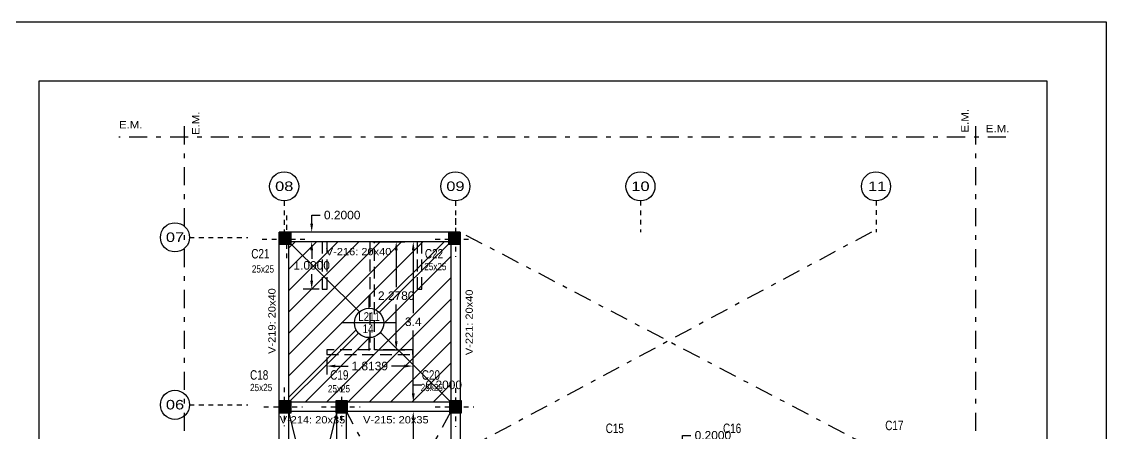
# Model space of a CAD drawing. Header units: inches. Extents: x 59 to 371, y 58 to 151.
# Drawn here: x 102.62 to 125.48, y 129.77 to 138.44 of the extents above; entities that cross this region are included whole.
import ezdxf
from ezdxf.enums import TextEntityAlignment as Align

# ---------------------------------------------------------------- set-up
doc = ezdxf.new("R2010")
doc.units = ezdxf.units.IN
doc.header["$MEASUREMENT"] = 0
for name, pattern in [('DASHDOT', [25.4, 12.7, -6.35, 0, -6.35]), ('DASHDOT2', [0.5, 0.25, -0.125, 0, -0.125]), ('HIDDENX2', [0.75, 0.5, -0.25])]:
    doc.linetypes.add(name, pattern=pattern)
for name, color, linetype in [('COLUMNA RECT', 3, 'Continuous'), ('COLUMNA REF', 3, 'Continuous'), ('COLUMNAS EJES', 1, 'Continuous'), ('Cotas', 7, 'Continuous'), ('Ejes', 8, 'Continuous'), ('Pórticos', 3, 'Continuous'), ('Recuadro', 1, 'Continuous'), ('Textos', 2, 'Continuous'), ('VIG_DIMEN', 3, 'Continuous'), ('VIGAS', 5, 'Continuous')]:
    doc.layers.add(name, color=color, linetype=linetype)
doc.styles.get("Standard").update_dxf_attribs({"font": 'arial.ttf'})
doc.dimstyles.get("Standard").update_dxf_attribs({"dimtxt": 0.18, "dimasz": 0.18, "dimexe": 0.18, "dimexo": 0.0625, "dimgap": 0.09, "dimtad": 0, "dimtih": 1, "dimtoh": 1, "dimdec": 4, "dimzin": 0, "dimdsep": 46, "dimtxsty": 'Standard', "dimcen": 0.09, "dimadec": 0, "dimazin": 0, "dimtfac": 1, "dimtdec": 4, "dimtofl": 0, "dimtmove": 0, "dimatfit": 3, "dimfxl": 0, "dimtolj": 1, "dimtzin": 0, "dimarcsym": 0})

# ---------------------------------------------------------------- blocks, each defined once
blk = doc.blocks.new('*D102')
at = {"layer": 'Cotas', "color": 0, "lineweight": -2}
for p, q in [((110.87, 130.607), (110.87, 130.787)), ((110.87, 130.787), (111.05, 130.787)), ((110.807, 130.427), (110.69, 130.427)), ((110.807, 130.227), (110.69, 130.227)), ((110.87, 130.047), (110.87, 129.867))]:
    blk.add_line(p, q, dxfattribs=at)
at = {"layer": 'Cotas', "color": 0}
for points in [[(110.84, 130.607), (110.9, 130.607), (110.87, 130.427)], [(110.84, 130.047), (110.9, 130.047), (110.87, 130.227)]]:
    blk.add_solid(points, dxfattribs=at)
at = {"layer": 'DEFPOINTS', "color": 0}
for p in [(110.87, 130.427), (110.87, 130.427), (110.87, 130.227)]:
    blk.add_point(p, dxfattribs=at)
at = {"layer": 'Cotas', "color": 0, "insert": (111.513, 130.787), "char_height": 0.18, "attachment_point": 5}
blk.add_mtext('\\A1;0.2000', dxfattribs=at)
blk = doc.blocks.new('*D103')
at = {"layer": 'Cotas', "color": 0, "lineweight": -2}
for p, q in [((110.807, 133.805), (110.69, 133.805)), ((110.87, 133.625), (110.87, 132.298)), ((110.87, 130.607), (110.87, 131.934)), ((110.807, 130.427), (110.69, 130.427))]:
    blk.add_line(p, q, dxfattribs=at)
at = {"layer": 'Cotas', "color": 0}
for points in [[(110.84, 133.625), (110.9, 133.625), (110.87, 133.805)], [(110.84, 130.607), (110.9, 130.607), (110.87, 130.427)]]:
    blk.add_solid(points, dxfattribs=at)
at = {"layer": 'DEFPOINTS', "color": 0}
for p in [(110.87, 133.805), (110.87, 133.805), (110.87, 130.427)]:
    blk.add_point(p, dxfattribs=at)
at = {"layer": 'Cotas', "color": 0, "insert": (110.87, 132.116), "char_height": 0.18, "attachment_point": 5}
blk.add_mtext('\\A1;3.4', dxfattribs=at)
blk = doc.blocks.new('*D104')
at = {"layer": 'Cotas', "color": 0, "lineweight": -2}
for p, q in [((108.729, 134.185), (108.729, 134.365)), ((108.729, 134.365), (108.909, 134.365)), ((108.666, 134.005), (108.549, 134.005)), ((108.666, 133.805), (108.549, 133.805)), ((108.729, 133.625), (108.729, 133.445))]:
    blk.add_line(p, q, dxfattribs=at)
at = {"layer": 'Cotas', "color": 0}
for points in [[(108.699, 134.185), (108.759, 134.185), (108.729, 134.005)], [(108.699, 133.625), (108.759, 133.625), (108.729, 133.805)]]:
    blk.add_solid(points, dxfattribs=at)
at = {"layer": 'DEFPOINTS', "color": 0}
for p in [(108.729, 134.005), (108.729, 134.005), (108.729, 133.805)]:
    blk.add_point(p, dxfattribs=at)
at = {"layer": 'Cotas', "color": 0, "insert": (109.372, 134.365), "char_height": 0.18, "attachment_point": 5}
blk.add_mtext('\\A1;0.2000', dxfattribs=at)
blk = doc.blocks.new('*D111')
at = {"layer": 'Cotas', "color": 0, "lineweight": -2}
for p, q in [((116.543, 129.544), (116.543, 129.724)), ((116.543, 129.724), (116.723, 129.724)), ((116.48, 129.364), (116.363, 129.364)), ((116.48, 129.164), (116.363, 129.164)), ((116.543, 128.984), (116.543, 128.804))]:
    blk.add_line(p, q, dxfattribs=at)
at = {"layer": 'Cotas', "color": 0}
for points in [[(116.513, 129.544), (116.573, 129.544), (116.543, 129.364)], [(116.513, 128.984), (116.573, 128.984), (116.543, 129.164)]]:
    blk.add_solid(points, dxfattribs=at)
at = {"layer": 'DEFPOINTS', "color": 0}
for p in [(116.543, 129.364), (116.543, 129.364), (116.543, 129.164)]:
    blk.add_point(p, dxfattribs=at)
at = {"layer": 'Cotas', "color": 0, "insert": (117.186, 129.724), "char_height": 0.18, "attachment_point": 5}
blk.add_mtext('\\A1;0.2000', dxfattribs=at)
blk = doc.blocks.new('*D114')
at = {"layer": 'Cotas', "color": 0, "lineweight": -2}
for p, q in [((110.807, 130.227), (110.69, 130.227)), ((110.87, 130.047), (110.87, 128.38)), ((110.87, 126.352), (110.87, 128.019)), ((110.807, 126.172), (110.69, 126.172))]:
    blk.add_line(p, q, dxfattribs=at)
at = {"layer": 'Cotas', "color": 0}
for points in [[(110.84, 130.047), (110.9, 130.047), (110.87, 130.227)], [(110.84, 126.352), (110.9, 126.352), (110.87, 126.172)]]:
    blk.add_solid(points, dxfattribs=at)
at = {"layer": 'DEFPOINTS', "color": 0}
for p in [(110.87, 130.227), (110.87, 126.172), (110.87, 126.172)]:
    blk.add_point(p, dxfattribs=at)
at = {"layer": 'Cotas', "color": 0, "insert": (110.87, 128.199), "char_height": 0.18, "attachment_point": 5}
blk.add_mtext('\\A1;4.1', dxfattribs=at)
blk = doc.blocks.new('*D12')
at = {"color": 0, "lineweight": -2}
for p, q in [((109.046, 131.364), (109.046, 131.004)), ((110.86, 131.364), (110.86, 131.004)), ((109.226, 131.184), (109.498, 131.184)), ((110.68, 131.184), (110.408, 131.184))]:
    blk.add_line(p, q, dxfattribs=at)
at = {"color": 0}
for points in [[(109.226, 131.214), (109.226, 131.154), (109.046, 131.184)], [(110.68, 131.214), (110.68, 131.154), (110.86, 131.184)]]:
    blk.add_solid(points, dxfattribs=at)
at = {"layer": 'DEFPOINTS', "color": 0}
for p in [(109.046, 131.427), (110.86, 131.427), (110.86, 131.184)]:
    blk.add_point(p, dxfattribs=at)
at = {"color": 0, "insert": (109.953, 131.184), "char_height": 0.18, "attachment_point": 5}
blk.add_mtext('\\A1;1.8139', dxfattribs=at)
blk = doc.blocks.new('*D13')
at = {"color": 0, "lineweight": -2}
for p, q in [((110.015, 133.805), (110.691, 133.805)), ((110.511, 133.625), (110.511, 132.848)), ((110.511, 131.707), (110.511, 132.484)), ((110.115, 131.527), (110.691, 131.527))]:
    blk.add_line(p, q, dxfattribs=at)
at = {"color": 0}
for points in [[(110.481, 133.625), (110.541, 133.625), (110.511, 133.805)], [(110.481, 131.707), (110.541, 131.707), (110.511, 131.527)]]:
    blk.add_solid(points, dxfattribs=at)
at = {"layer": 'DEFPOINTS', "color": 0}
for p in [(109.953, 133.805), (110.053, 131.527), (110.511, 131.527)]:
    blk.add_point(p, dxfattribs=at)
at = {"color": 0, "insert": (110.511, 132.666), "char_height": 0.18, "attachment_point": 5}
blk.add_mtext('\\A1;2.2780', dxfattribs=at)
blk = doc.blocks.new('*D14')
at = {"color": 0, "lineweight": -2}
for p, q in [((108.89, 133.805), (108.549, 133.805)), ((108.729, 133.625), (108.729, 133.487)), ((108.729, 132.985), (108.729, 133.123)), ((108.89, 132.805), (108.549, 132.805))]:
    blk.add_line(p, q, dxfattribs=at)
at = {"color": 0}
for points in [[(108.699, 133.625), (108.759, 133.625), (108.729, 133.805)], [(108.699, 132.985), (108.759, 132.985), (108.729, 132.805)]]:
    blk.add_solid(points, dxfattribs=at)
at = {"layer": 'DEFPOINTS', "color": 0}
for p in [(108.953, 133.805), (108.729, 132.805), (108.953, 132.805)]:
    blk.add_point(p, dxfattribs=at)
at = {"color": 0, "insert": (108.729, 133.305), "char_height": 0.18, "attachment_point": 5}
blk.add_mtext('\\A1;1.0000', dxfattribs=at)

msp = doc.modelspace()

# ---------------------------------------------------------------- hatches: boundary and pattern name
h = msp.add_hatch()
h.set_pattern_fill('ANSI31', color=256, scale=0.1, style=0)
h.set_pattern_definition([(45, (-146.91638, -99.93782), (-0.2245064, 0.2245064), [])])
edge = h.paths.add_edge_path(flags=16)
edge.add_arc((109.93857, 132.09227), 0.3096, 0, 360)
h.paths.add_polyline_path([(111.65995, 133.80499), (111.65995, 130.42699), (108.24602, 130.42699), (108.24602, 133.80499)])
at = {"layer": 'COLUMNAS EJES'}
for points in [[(108.29602, 134.00499), (108.04602, 134.00499), (108.04602, 133.75499), (108.29602, 133.75499)], [(111.85952, 134.00499), (111.60952, 134.00499), (111.60952, 133.75499), (111.85952, 133.75499)], [(108.29601, 130.45199), (108.04602, 130.45199), (108.04602, 130.202), (108.29601, 130.202)], [(109.48495, 130.45199), (109.23495, 130.45199), (109.23495, 130.20199), (109.48495, 130.20199)], [(111.88495, 130.44936), (111.63495, 130.44936), (111.63495, 130.19936), (111.88495, 130.19936)]]:
    msp.add_hatch(color=256, dxfattribs=at).paths.add_polyline_path(points)

# ---------------------------------------------------------------- linework, layer by layer
at = {"color": 6}
msp.add_line((124.22873, 104.96213), (124.22873, 137.18934), dxfattribs=at)
for points in [[(124.22873, 137.18934), (102.97874, 137.18934)], [(102.97874, 137.18934), (102.97874, 104.96213)]]:
    msp.add_lwpolyline(points, dxfattribs=at)
at = {"layer": 'COLUMNA RECT'}
for points in [[(108.29602, 134.00499), (108.04602, 134.00499), (108.04602, 133.75499), (108.29602, 133.75499)], [(111.85952, 134.00499), (111.60952, 134.00499), (111.60952, 133.75499), (111.85952, 133.75499)], [(108.29601, 130.45199), (108.04602, 130.45199), (108.04602, 130.202), (108.29601, 130.202)], [(109.48495, 130.45199), (109.23495, 130.45199), (109.23495, 130.20199), (109.48495, 130.20199)], [(111.88495, 130.4498), (111.63495, 130.4498), (111.63495, 130.1998), (111.88495, 130.1998)]]:
    msp.add_lwpolyline(points, close=True, dxfattribs=at)
at = {"layer": 'COLUMNAS EJES', "linetype": 'DASHDOT2', "ltscale": 0.3}
for p, q in [((108.14737, 134.66291), (108.14737, 134.00499)), ((108.14737, 134.66291), (108.14737, 134.00499)), ((111.75952, 134.66291), (111.75952, 134.00499)), ((111.75952, 134.66291), (111.75952, 134.00499)), ((115.66331, 134.66443), (115.66331, 134.00499)), ((120.62596, 134.66737), (120.62596, 134.00499)), ((108.19602, 134.35685), (108.19602, 133.38151)), ((111.75952, 134.29821), (111.75952, 133.48542)), ((106.15315, 133.89387), (107.38446, 133.89387)), ((106.15315, 133.89387), (107.38446, 133.89387)), ((107.68561, 133.85499), (108.66095, 133.85499)), ((111.33418, 133.85499), (112.14696, 133.85499)), ((108.14602, 130.73339), (108.14602, 129.9206)), ((109.35995, 130.73339), (109.35995, 129.9206)), ((111.75995, 130.72021), (111.75995, 129.90742)), ((106.15315, 130.36587), (107.38446, 130.36587)), ((106.15315, 130.36587), (107.38446, 130.36587)), ((107.72067, 130.32699), (108.53346, 130.32699)), ((108.9346, 130.32699), (109.74739, 130.32699)), ((111.3346, 130.32699), (112.14739, 130.32699))]:
    msp.add_line(p, q, dxfattribs=at)
at = {"layer": 'Ejes', "linetype": 'DASHDOT', "ltscale": 0.03}
for p, q in [((120.52596, 134.00499), (111.85995, 129.36412)), ((120.72596, 129.36412), (111.85995, 134.00499)), ((111.65995, 130.22699), (109.45995, 126.17199)), ((111.65995, 126.17199), (109.45995, 130.22699))]:
    msp.add_line(p, q, dxfattribs=at)
at = {"layer": 'Ejes', "linetype": 'Continuous', "ltscale": 0.1}
for p, q in [((109.73832, 132.32839), (108.24602, 133.80499)), ((111.65995, 133.80499), (110.15386, 132.31476)), ((109.71382, 131.87934), (108.24602, 130.42699)), ((111.65995, 130.42699), (110.1768, 131.89453)), ((108.68876, 128.45635), (108.24602, 130.22699)), ((109.25995, 130.22699), (108.81603, 128.45165))]:
    msp.add_line(p, q, dxfattribs=at)
at = {"layer": 'Ejes'}
for p, q in [((109.93857, 132.40187), (109.93857, 132.67187)), ((110.51817, 132.09227), (109.35897, 132.09227)), ((109.93857, 131.51387), (109.93857, 131.78387))]:
    msp.add_line(p, q, dxfattribs=at)
at = {"layer": 'Ejes', "linetype": 'DASHDOT', "ltscale": 0.03}
for points in [[(106.04602, 114.30516), (106.04602, 136.39111)], [(122.72596, 114.30516), (122.72596, 136.39152)], [(123.36365, 136.00499), (104.6616, 136.00499)]]:
    msp.add_lwpolyline(points, dxfattribs=at)
at = {"layer": 'Ejes', "linetype": 'HIDDENX2', "ltscale": 0.5}
for points in [[(108.95298, 133.80499), (108.95298, 132.80499), (109.05298, 132.80499), (109.05298, 133.80499)], [(109.95298, 133.80499), (109.95298, 131.52699)], [(110.05298, 131.52699), (110.05298, 133.80499)], [(110.95298, 133.80499), (110.95298, 132.80499), (111.05298, 132.80499), (111.05298, 133.80499)], [(109.95298, 131.52699), (109.04602, 131.52699), (109.04602, 131.42699), (110.85995, 131.42699), (110.85995, 131.52699), (110.05298, 131.52699)]]:
    msp.add_lwpolyline(points, dxfattribs=at)
at = {"layer": 'Ejes'}
msp.add_circle((109.93857, 132.09227), 0.3096, dxfattribs=at)
at = {"layer": 'Pórticos', "linetype": 'Continuous', "ltscale": 0.1}
for centre in [(108.14926, 134.96958), (111.75768, 134.96958), (115.6583, 134.96958), (120.62339, 134.96958), (105.84648, 133.89575), (105.84648, 130.36775)]:
    msp.add_circle(centre, 0.30668, dxfattribs=at)
at = {"layer": 'Recuadro'}
for p, q in [((100.47874, 138.43934), (125.47873, 138.43934)), ((125.47873, 138.43934), (125.47873, 103.71213))]:
    msp.add_line(p, q, dxfattribs=at)
at = {"layer": 'VIGAS', "linetype": 'Continuous', "ltscale": 0.1}
for p, q in [((111.85995, 134.00499), (108.04602, 134.00499)), ((108.04602, 120.99772), (108.04602, 134.00499)), ((111.85995, 134.00499), (111.85995, 129.36412)), ((111.65995, 133.80499), (108.24602, 133.80499)), ((108.24602, 130.42699), (108.24602, 133.80499)), ((111.65995, 133.80499), (111.65995, 130.42699)), ((108.24602, 126.17199), (108.24602, 130.22699)), ((111.65995, 130.22699), (111.65995, 126.17199))]:
    msp.add_line(p, q, dxfattribs=at)
at = {"layer": 'VIGAS', "linetype": 'Continuous'}
for p, q in [((111.65995, 130.42699), (108.24602, 130.42699)), ((109.25995, 130.22699), (108.24602, 130.22699)), ((109.25995, 126.17199), (109.25995, 130.22699)), ((109.45995, 126.17199), (109.45995, 130.22699)), ((111.65995, 130.22699), (109.45995, 130.22699))]:
    msp.add_line(p, q, dxfattribs=at)

# ---------------------------------------------------------------- texts
at = {"layer": 'COLUMNA REF', "width": 0.749194}
for s, p, p2 in [('C21', (107.4556, 133.45098), (107.8396, 133.45098)), ('C22', (111.11505, 133.45098), (111.49905, 133.45098)), ('C18', (107.4299, 130.89669), (107.8139, 130.89669)), ('C19', (109.11961, 130.89669), (109.50361, 130.89669)), ('C20', (111.04881, 130.89669), (111.43281, 130.89669)), ('C15', (114.92579, 129.7725), (115.30979, 129.7725)), ('C16', (117.39858, 129.7725), (117.78258, 129.7725)), ('C17', (120.81861, 129.83382), (121.20261, 129.83382))]:
    msp.add_text(s, height=0.2, dxfattribs=at).set_placement(p, p2, align=Align.FIT)
at = {"layer": 'Cotas', "width": 0.8}
for p in [(107.46838, 133.15339), (111.10264, 133.20383), (107.43052, 130.65628), (109.07099, 130.63106), (111.02693, 130.65628)]:
    msp.add_text('25x25', height=0.1533, dxfattribs=at).set_placement(p)
at = {"layer": 'Pórticos', "linetype": 'Continuous', "ltscale": 0.1, "width": 1.23561}
for s, p, p2 in [('08', (107.95863, 134.87271), (108.34263, 134.87271)), ('09', (111.56705, 134.87271), (111.95105, 134.87271)), ('10', (115.46767, 134.87271), (115.85167, 134.87271)), ('11', (120.4577, 134.87271), (120.8417, 134.87271)), ('07', (105.65585, 133.79889), (106.03985, 133.79889)), ('06', (105.65585, 130.27089), (106.03985, 130.27089))]:
    msp.add_text(s, height=0.2, dxfattribs=at).set_placement(p, p2, align=Align.FIT)
at = {"layer": 'Textos'}
for s, width, p, p2 in [('L211', 0.793414, (109.71177, 132.13463), (110.16537, 132.13463)), ('14', 0.813074, (109.80337, 131.87753), (110.03579, 131.87753))]:
    msp.add_text(s, height=0.18396, dxfattribs=dict(at, width=width)).set_placement(p, p2, align=Align.FIT)
at = {"layer": 'VIG_DIMEN'}
for s, width, p, p2 in [('E.M.', 1.130443, (106.36181, 136.05065), (106.36181, 136.54831)), ('E.M.', 1.130443, (122.57551, 136.10241), (122.57551, 136.60007)), ('V-219: 20x40', 1.08479, (107.96748, 131.44088), (107.96748, 132.82288)), ('V-221: 20x40', 1.08479, (112.12564, 131.4141), (112.12564, 132.7961))]:
    msp.add_text(s, height=0.1533, rotation=90, dxfattribs=dict(at, width=width)).set_placement(p, p2, align=Align.FIT)
for s, width, p, p2 in [('E.M.', 1.130443, (104.6657, 136.19307), (105.16336, 136.19307)), ('E.M.', 1.130443, (122.93855, 136.11025), (123.43622, 136.11025)), ('V-216: 20x40', 1.08479, (109.02636, 133.51937), (110.40836, 133.51937)), ('V-214: 20x35', 1.08479, (108.05451, 129.97592), (109.43651, 129.97592)), ('V-215: 20x35', 1.08479, (109.8123, 129.97592), (111.1943, 129.97592))]:
    msp.add_text(s, height=0.1533, dxfattribs=dict(at, width=width)).set_placement(p, p2, align=Align.FIT)

# ---------------------------------------------------------------- dimensions: what is measured, and where the dimension line sits
for base, p1, p2, picture, middle in [((108.72888, 132.80499), (108.95298, 133.80499), (108.95298, 132.80499), '*D14', (108.72888, 133.30499)), ((110.51056, 131.52699), (109.95298, 133.80499), (110.05298, 131.52699), '*D13', (110.51056, 132.66599))]:
    dim = msp.add_linear_dim(base=base, p1=p1, p2=p2, angle=90, dimstyle='Standard')
    dim.commit()
    dim.dimension.update_dxf_attribs({"geometry": picture, "text_midpoint": middle})
dim = msp.add_linear_dim(base=(110.85995, 131.1844), p1=(109.04602, 131.42699), p2=(110.85995, 131.42699), dimstyle='Standard')
dim.commit()
dim.dimension.update_dxf_attribs({"geometry": '*D12', "text_midpoint": (109.95298, 131.1844)})
at = {"layer": 'Cotas'}
for base, p1, p2, picture, middle in [((108.72888, 134.005), (108.72888, 133.805), (108.72888, 134.005), '*D104', (109.3722, 134.365)), ((110.86989, 130.427), (110.86989, 130.227), (110.86989, 130.427), '*D102', (111.51322, 130.787)), ((116.5426, 129.36412), (116.5426, 129.16412), (116.5426, 129.36412), '*D111', (117.18592, 129.72412))]:
    dim = msp.add_linear_dim(base=base, p1=p1, p2=p2, angle=90, dimstyle='Standard', dxfattribs=at)
    dim.commit()
    dim.dimension.update_dxf_attribs({"geometry": picture, "text_midpoint": middle})
for base, p1, p2, picture, middle in [((110.86989, 133.805), (110.86989, 130.427), (110.86989, 133.805), '*D103', (110.86989, 132.116)), ((110.8699, 126.17199), (110.8699, 130.22699), (110.8699, 126.17199), '*D114', (110.8699, 128.19949))]:
    dim = msp.add_linear_dim(base=base, p1=p1, p2=p2, angle=90, dimstyle='Standard', override={"dimdec": 1}, dxfattribs=at)
    dim.commit()
    dim.dimension.update_dxf_attribs({"geometry": picture, "text_midpoint": middle})

doc.saveas('drawing.dxf')
